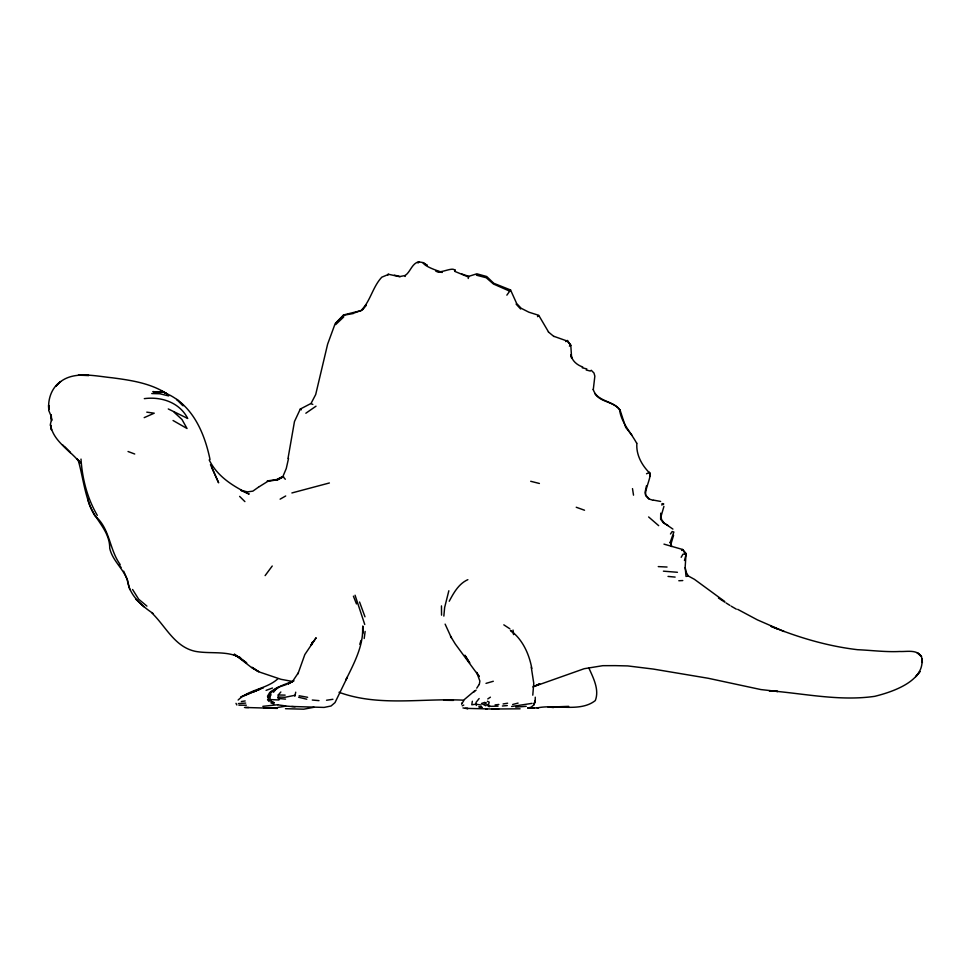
<?xml version="1.0" encoding="UTF-8"?>
<svg xmlns="http://www.w3.org/2000/svg" width="971" height="971" viewBox="0 0 971 971"><rect width="100%" height="100%" fill="white"/><g stroke="black" fill="none" stroke-linecap="round" stroke-linejoin="round"><path stroke-width="1.46" d="M362.681 632.607L362.826 625.979L362.656 630.325M405.113 276.48L405.162 275.521C410.527 271.819 411.68 263.845 418.489 261.806L423.235 262.631L427.337 265.447L423.065 262.74C426.026 268.931 454.744 275.254 435.87 271.091C439.802 274.514 455.096 265.168 454.829 271.394L468.544 277.087L468.216 278.507M498.062 706.184L490.792 706.33L488.401 705.116L489.202 702.13L487.381 701.256M593.269 389.759L594.847 376.141L593.985 373.022L591.205 370.242M418.04 263.08L418.489 261.806L418.974 262.243M443.844 616.112L444.645 607.47L448.845 590.756M661.906 505.163L662.052 503.597L663.654 503.815L663.399 504.617M294.856 696.231L295.73 692.177M364.198 638.505L365.132 631.429M532.776 695.175L533.759 683.268L531.258 667.174M287.999 458.482L294.468 421.548L300.294 409.058L311.036 403.451L315.696 394.529L327.628 344.159L335.177 323.586L343.746 314.907L361.066 310.599L365.909 305.744M479.273 684.555L479.88 681.096L476.725 672.393L479.213 676.581L455.253 643.955L450.495 636.175M387.902 275.096L388.084 274.174L399.931 276.784M673.595 535.227L671.095 543.602L671.58 546.527L670.148 542.425L673.874 532.023L672.175 531.538L670.488 533.989M454.926 270.909L455.168 269.756M663.921 506.425L661.081 516.293L661.494 519.424L664.018 522.993L672.915 529.098M362.644 633.942L363.203 631.32M660.729 513.149L660.62 519.182L663.448 522.884L668.097 525.517M288.533 458.446L286.263 468.532L282.962 476.36L276.747 479.504L267.256 480.948M461.723 703.975L464.49 699.423L474.431 691.024M297.939 673.874L304.833 654.563L316.145 637.753L310.829 645.375L312.771 641.685L311.448 645.047M646.492 485.718L645.072 492.224L645.703 495.647L648.737 498.888L653.082 500.296M567.222 341.064L554.016 336.367M359.804 644.307L361.006 640.447M468.544 277.087L468.775 276.334L476.858 273.81L486.714 276.517L493.754 283.277L510.552 289.965L516.681 303.522L521.184 308.28L528.807 312.164L538.735 315.32L548.469 331.864M461.905 703.053L461.577 703.744M270.011 700.237L268.797 700.188L268.057 697.591C272.45 687.25 284.649 684.822 293.922 680.792L287.841 684.07L292.453 681.569L298.243 672.939M684.47 560.498L686.291 553.676L682.674 549.501L663.982 544.136M267.462 696.268L269.829 692.347M506.862 295.16L510.552 289.965L509.496 290.523M271.297 701.147L270.011 699.545L269.865 696.875L271.055 694.69M449.221 601.243C453.736 592.82 458.7 583.741 467.852 579.663M681.169 557.305L682.965 554.186L685.878 554.004M472.343 701.244L471.772 704.776L475.936 704.181L481.118 705.043M279.49 699.071L278.398 698.1L278.252 694.969L280.85 691.995M476.773 688.148L478.837 684.968M265.119 575.609L272.232 566.02M362.45 309.81L366.031 305.137M273.482 692.274L274.999 690.393M537.521 316.667L538.529 315.575M238.126 700.03C249.037 689.41 266.467 689.131 277.84 678.838M335.711 323.209L343.746 314.907M335.699 324.593L343.685 317.007L343.333 315.308L353.408 313.512M681.606 550.46L682.674 549.501L685.21 553.871M474.018 691.947L476.106 690.114M649.32 472.695C641.977 465.291 635.944 454.853 636.879 443.262M565.729 341.61L567.173 340.518L570.802 345.385L571.628 358.153L570.924 354.585C571.81 360.727 577.126 365.108 582.734 366.977M275.752 689.446L275.206 689.883L278.641 687.395M479.14 698.55L476.021 702.434L476.263 705.492M270.521 691.753L277.221 687.638L286.445 684.506M258.893 486.859L252.848 491.144L247.496 491.884L240.929 490.379L249.171 494.093C233.101 486.204 217.37 476.591 209.178 459.926M305.841 413.233L316.012 406.181M487.782 698.926L490.404 697.178M259.33 486.641L267.705 481.422L277.051 479.783L283.156 476.761L285.316 479.261M570.329 345.676L569.394 346.137M240.662 696.923L263.384 687.614L244.449 695.685M280.121 499.155L285.705 495.975M277.002 480.244L283.605 476.664M646.528 473.775C656.372 468.034 642.511 492.297 646.201 495.696L649.077 498.827M268.797 700.188L270.011 699.545L278.92 699.982L278.131 697.724M462.208 705.808L463.762 705.08M253.698 691.655L259.536 689.301M532.885 686.934L539.73 683.839L534.22 686.279M144.194 417.639L154.231 413.197L146.779 412.153M254.22 691.607L259.366 689.434M268.057 697.591L269.865 696.875M266.078 690.381L272.523 688.002M353.784 313.099L361.188 310.514C370.497 301.034 372.67 286.894 381.797 277.184L388.57 274.368M534.268 686.388L584.202 668.703L602.773 665.681L615.213 665.633L627.764 665.924L653.301 669.068L708.187 678.268L760.888 689.568L777.82 691.461L769.093 690.697C804.194 693.488 839.43 701.414 874.665 696.341C892.215 692.044 926.795 680.756 921.503 656.675C916.964 649.15 906.926 651.869 899.68 651.492C885.673 652.184 871.642 650.315 857.648 649.708C827.802 646.213 798.805 637.644 771.035 626.319L777.905 629.208M486.01 683.378L493.304 681.266M527.86 708.138L531.258 707.106L533.868 704.873L535.167 701.475L535.276 697.202M329.387 482.975L291.895 492.952M512.639 704.497L518.077 703.089M724.706 601.486L694.423 579.323L688.293 575.973L686.024 576.446L685.174 567.1L685.939 555.23M405.162 275.521L400.113 276.492L394.384 275.169M314.058 707.264L303.777 709.182L285.462 708.696M503.099 703.963L507.602 703.222M241.354 701.523L245.178 700.941M277.73 707.446L286.396 706.099L295.075 706.791M326.523 700.249L332.919 699.29M277.755 704.74L262.825 706.342M511.608 706.487L532.072 703.356M526.233 706.33L515.747 707.119M495.076 704.91L498.851 704.473M294.966 695.285L285.049 697.275L278.252 697.02L279.175 698.525L285.523 699.12M245.687 703.089L238.393 703.562M568.715 706.354L548.13 707.155L553.701 707.422L551.977 707.337M502.395 706.014L507.299 705.565M246.318 705.213L238.89 705.201M537.194 707.92C555.582 704.011 580.039 712.665 595.308 700.564C599.52 689.701 593.366 678.037 588.948 668.169M678.814 580.743L682.783 580.561M520.092 708.806L491.544 709.024L498.73 709.036M278.252 694.969L285.134 695.127M528.782 707.823L534.305 707.98M339.025 692.274C378.714 706.888 421.9 698.064 463.288 700.164M532.424 708.017L538.553 707.883M465.145 708.345L492.564 709.024M144.315 398.644C161.283 396.399 179.562 402.382 187.731 418.477L168.274 408.949M677.43 572.295L663.411 571.166M485.706 709.133L486.884 709.133M245.396 707.483L277.415 708.405M244.461 707.471L248.685 707.519M443.589 700.249L453.457 700.394M488.401 705.116L486.362 704.752M151.755 393.546L159.766 393.74L168.687 395.925M276.577 708.26L263.566 707.847L276.456 708.247M291.713 706.475L324.096 707.422L331.038 706.002L335.007 702.603L347.387 677.139L345.919 679.821C353.869 663.678 363.397 646.018 362.644 627.654M658.265 566.603L667.041 567.028M527.629 707.75L530.931 707.944M160.773 392.126L152.872 391.629L161.259 392.454M466.748 708.478L467.998 708.575L462.973 707.956M312.298 700.03L318.998 700.637M668.024 576.422L675.124 577.09M653.41 500.101L660.644 501.437M277.852 704.837L285.644 705.941M235.989 703.344L236.863 704.982M292.841 681.521L280.983 679.312L258.237 671.616L251.987 667.308L258.662 671.592L252.023 667.927L234.339 654.151L246.731 662.987L240.699 658.387L234.011 654.818L240.614 657.816C226.753 650.424 210.501 654.102 195.584 651.395C174.756 647.087 165.968 626.671 152.144 613.223M307.637 697.299L299.165 695.77M306.775 699.229L298.607 697.227M488.158 706.305L489.505 706.645M586.205 370L590.38 371.056M530.7 481.288L539.403 483.473M582.224 367.766L586.836 368.944M476.482 275.206L486.204 277.73L493.499 284.042L509.884 291.239M271.03 701.766L274.295 702.737L271.807 701.802M461.638 273.968L468.775 276.334M576.24 507.25L584.53 510.236M270.945 702.907L273.895 703.987M784.119 631.514L757.331 619.838L737.681 609.339M128.038 451.503L134.726 454.015M485.609 702.652L486.617 703.089M168.371 394.396L160.943 390.973L166.709 393.631C150.335 383.084 130.964 380.268 112.078 377.768C93.532 375.947 69.681 369.575 55.954 386.142L60.59 381.567C51.657 387.684 47.737 399.13 48.793 409.604L48.659 405.283L48.744 410.466L51.414 416.802L50.965 415.612L51.694 420.552L51.123 414.848L51.451 419.812L50.358 424.497L51.475 429.91L50.553 424.995C53.308 441.647 70.604 450.447 80.253 463.021L78.105 459.926C83.518 478.315 84.841 498.645 94.842 515.759C110.136 528.37 109.092 549.343 120.173 564.515M485.803 705.783L481.507 703.49L484.82 702.361L484.954 704.121M173.056 420.504L187.027 428.502L181.978 419.496L174.21 412.347M731.151 606.159L736.334 609.169M169.233 394.833C193.605 407.262 204.796 434.158 210.027 459.538M312.808 404.397L311.121 403.669M726.053 602.942L729.876 605.358M718.455 598.039L724.779 602.129M503.815 624.838L509.824 628.771M593.184 389.359C596.983 401.982 613.247 400.319 620.117 410.223L625.712 427.41L631.83 435.02M300.294 409.058L301.338 409.811M152.981 613.417C141.135 605.37 129.361 595.162 127.383 580.088C123.268 568.508 112.49 560.692 109.735 548.336C109.844 528.333 90.971 517.106 87.693 498.414M548.384 331.948L553.895 336.512M146.912 606.11L138.659 599.204L132.578 589.494M648.628 516.948L658.69 525.675M620.117 410.223C613.733 401.132 600.782 402.783 594.665 393.376M513.513 633.092L510.418 630.361C522.568 639.367 529.159 653.944 531.829 668.497M135.916 599.313L144.06 606.851M79.622 461.541L76.636 458.676L78.712 460.715M239.619 496.387L244.898 501.606M64.414 446.672L70.337 452.644L62.435 444.682M516.111 304.105L520.626 308.996M267.523 699.727L269.161 701.535M670.148 542.425L671.095 543.602M567.173 340.518L570.778 345.409L567.355 340.615M119.36 565.061L121.096 567.513M97.306 515.395C87.256 498.257 82.28 478.727 80.994 459.077M636.66 443.189C630.616 432.156 621.379 422.858 619.547 409.811M688.293 575.973L686.072 572.053L685.162 567.659M451.503 638.02L445.119 624.122M211.727 467.269L218.633 482.83L210.464 464.672M123.693 571.191L127.262 579.566L129.786 589.567M353.408 596.17L356.478 603.938M364.987 616.803L359.549 602.008M355.058 595.211L364.744 624.474M632.497 488.619L633.517 495.161M649.55 472.367L650.024 476.348L649.587 472.476M513.028 630.058L513.55 634.597M441.465 605.892L441.55 615.153M534.111 704.06L533.868 704.873L535.3 700.309L534.111 704.06M919.84 671.701L915.92 676.532L919.84 671.701M80.508 375.194L78.323 375.231L88.907 375.437L80.508 375.194M481.944 707.289L479.079 706.876L481.944 707.289M919.076 654.138L917.085 652.658L921.503 656.675L919.076 654.138M177.365 399.882L176.843 399.433L183.155 405.757L177.365 399.882M469.636 662.853L464.963 655.376L469.636 662.853M922.232 660.644L922.037 658.654L922.329 662.489L922.232 660.644"/></g></svg>
